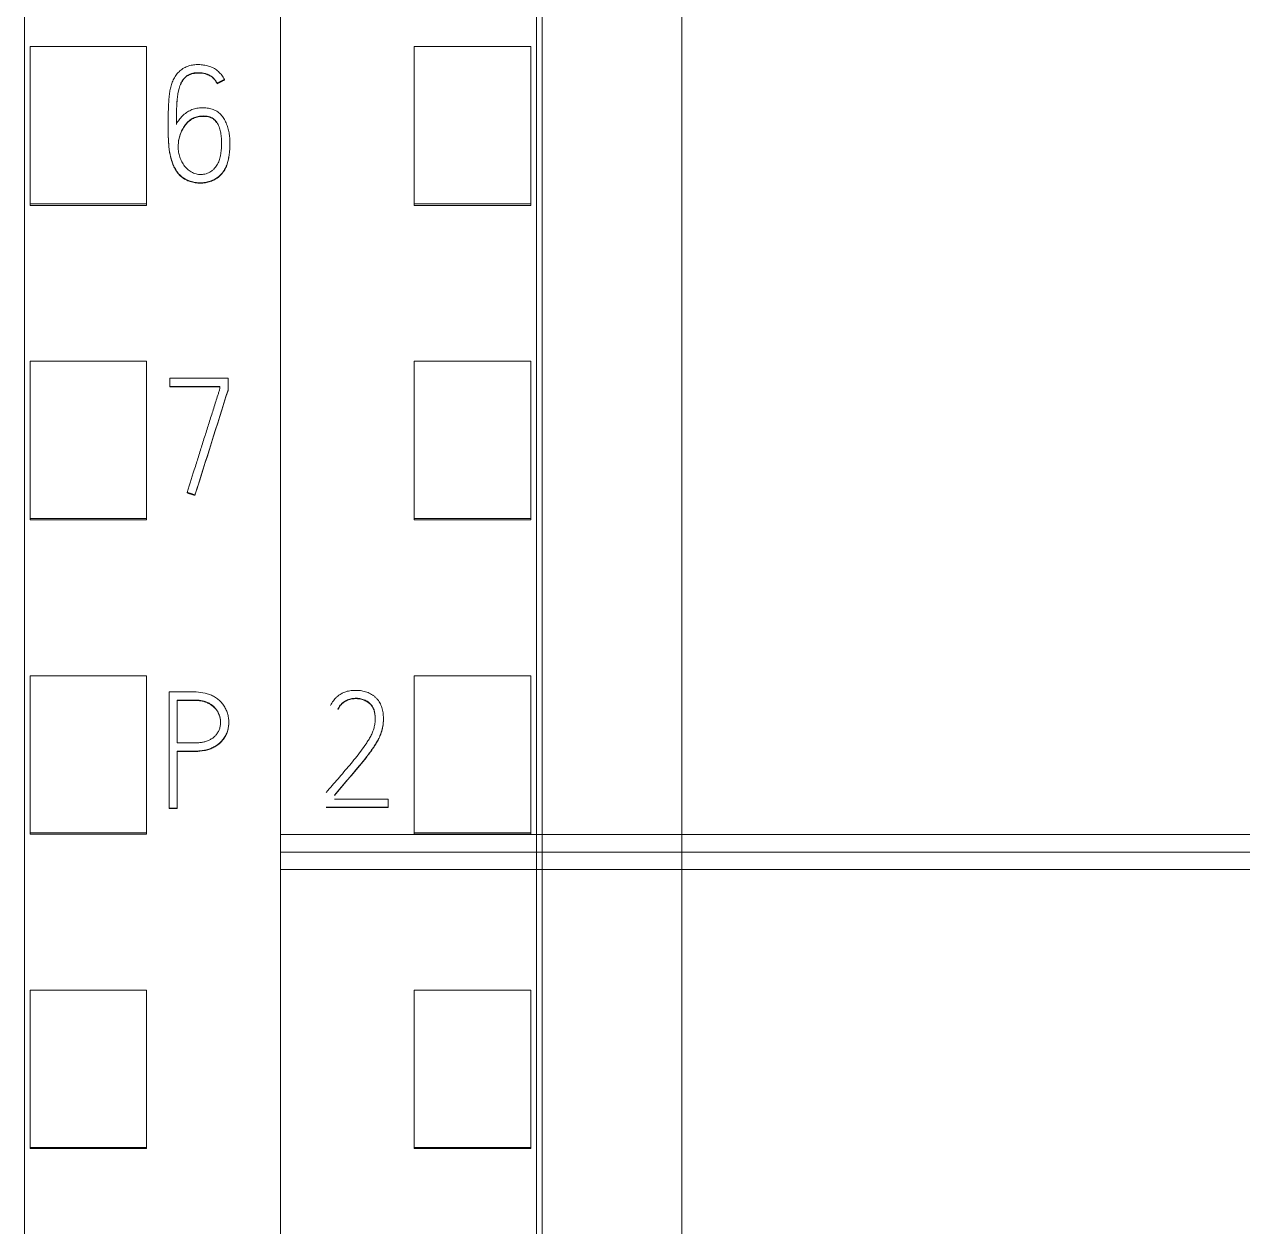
# Model space of a CAD drawing. Header units: millimetres. Extents: x 4134 to 7422, y 1400 to 3585.
# Drawn here: x 6142.65 to 6163.58, y 3304.19 to 3324.84 of the extents above; entities that cross this region are included whole.
import ezdxf

# ---------------------------------------------------------------- set-up
doc = ezdxf.new("R2010")
doc.units = ezdxf.units.MM
doc.layers.add('000-PI-Oprema', color=30, linetype='Continuous', lineweight=5)
doc.layers.add('004-PI-DIN Šina', color=3, linetype='Continuous')

# ---------------------------------------------------------------- blocks, each defined once
blk = doc.blocks.new('S7-1500 DQ HF - 6ES7522-1BL01-0AB0')
at = {"layer": '000-PI-Oprema', "color": 0, "linetype": 'ByBlock', "lineweight": 0}
for p, q in [((34.8, 134.681), (34.8, 21.262)), ((30.4, 23.585), (30.4, 132.4)), ((30.5, 95.974), (30.5, 98.676)), ((30.5, 98.676), (32.5, 98.676)), ((32.5, 95.974), (32.5, 98.676)), ((33.713, 98.046), (33.713, 98.04)), ((33.841, 98.113), (33.841, 98.107)), ((32.87, 97.309), (32.87, 97.302)), ((33.933, 97.01), (33.933, 97.016)), ((30.5, 95.974), (32.5, 95.974)), ((30.5, 95.949), (30.5, 95.974)), ((30.5, 95.949), (32.5, 95.949)), ((32.5, 95.949), (32.5, 95.974)), ((30.5, 90.572), (30.5, 93.274)), ((30.5, 93.274), (32.5, 93.274)), ((32.5, 90.572), (32.5, 93.274)), ((32.901, 92.839), (32.901, 92.98)), ((32.901, 92.98), (33.899, 92.98)), ((33.899, 92.98), (33.899, 92.779)), ((32.901, 92.839), (32.901, 92.833)), ((33.761, 92.839), (32.901, 92.839)), ((32.901, 92.833), (33.761, 92.833)), ((33.761, 92.801), (33.761, 92.839)), ((33.899, 92.779), (33.899, 92.772)), ((33.198, 91.019), (33.198, 91.013)), ((33.331, 90.975), (33.331, 90.969)), ((30.5, 90.549), (30.5, 90.572)), ((30.5, 90.572), (32.5, 90.572)), ((30.5, 90.549), (32.5, 90.549)), ((32.5, 90.549), (32.5, 90.572)), ((30.5, 85.17), (30.5, 87.872)), ((30.5, 87.872), (32.5, 87.872)), ((32.5, 85.17), (32.5, 87.872)), ((32.887, 87.592), (32.887, 85.597)), ((33.028, 86.718), (33.028, 87.451)), ((33.913, 87.066), (33.913, 87.072)), ((33.028, 85.597), (33.028, 86.577)), ((32.887, 85.597), (33.028, 85.597)), ((32.887, 85.597), (32.887, 85.591)), ((33.028, 85.591), (32.887, 85.591)), ((33.028, 85.597), (33.028, 85.591)), ((30.5, 85.149), (30.5, 85.17)), ((30.5, 85.17), (32.5, 85.17)), ((30.5, 85.149), (32.5, 85.149)), ((32.5, 85.149), (32.5, 85.17)), ((30.5, 79.769), (30.5, 82.471)), ((30.5, 82.471), (32.5, 82.471)), ((32.5, 79.769), (32.5, 82.471)), ((30.5, 79.769), (32.5, 79.769)), ((30.5, 79.75), (30.5, 79.769)), ((32.5, 79.75), (32.5, 79.769)), ((30.5, 79.75), (32.5, 79.75))]:
    blk.add_line(p, q, dxfattribs=at)
at = {"layer": '000-PI-Oprema', "color": 7, "linetype": 'Continuous', "lineweight": 13}
for centre, major_axis, ratio, start_param, end_param in [((28.877, 14.546), (314.869, 1003.042), 0.017776, 1.498303, 1.500106), ((28.931, 15.398), (313.115, 997.405), 0.01768, 1.498694, 1.500508)]:
    blk.add_ellipse(centre, major_axis=major_axis, ratio=ratio, start_param=start_param, end_param=end_param, dxfattribs=at)
at = {"layer": '000-PI-Oprema', "color": 0, "linetype": 'ByBlock', "lineweight": 0}
for points, knots in [([(33.841, 98.113), (33.827, 98.138), (33.811, 98.162), (33.784, 98.196), (33.775, 98.207), (33.755, 98.228), (33.745, 98.238), (33.712, 98.267), (33.689, 98.284), (33.652, 98.306), (33.639, 98.313), (33.612, 98.325), (33.599, 98.33), (33.558, 98.344), (33.53, 98.351), (33.488, 98.359), (33.473, 98.361), (33.444, 98.365), (33.43, 98.366), (33.387, 98.368), (33.358, 98.368), (33.315, 98.364), (33.301, 98.362), (33.272, 98.358), (33.258, 98.355), (33.216, 98.343), (33.189, 98.333), (33.15, 98.313), (33.138, 98.306), (33.113, 98.29), (33.101, 98.282), (33.067, 98.255), (33.047, 98.235), (33.018, 98.202), (33.009, 98.19), (32.992, 98.167), (32.985, 98.155), (32.963, 98.117), (32.951, 98.091), (32.93, 98.037), (32.922, 98.009), (32.908, 97.954), (32.903, 97.926), (32.894, 97.869), (32.89, 97.841), (32.881, 97.756), (32.877, 97.698), (32.873, 97.584), (32.872, 97.526), (32.869, 97.354), (32.868, 97.24), (32.874, 97.097), (32.876, 97.068), (32.879, 97.011), (32.882, 96.983), (32.891, 96.897), (32.9, 96.841), (32.917, 96.77), (32.92, 96.756), (32.928, 96.729), (32.933, 96.715), (32.947, 96.674), (32.957, 96.647), (32.975, 96.608), (32.982, 96.595), (32.996, 96.569), (33.003, 96.557), (33.027, 96.52), (33.045, 96.498), (33.075, 96.467), (33.086, 96.457), (33.108, 96.438), (33.12, 96.43), (33.156, 96.406), (33.182, 96.392), (33.222, 96.375), (33.236, 96.37), (33.264, 96.361), (33.278, 96.357), (33.32, 96.347), (33.348, 96.342), (33.391, 96.338), (33.406, 96.337), (33.435, 96.337), (33.45, 96.337), (33.493, 96.34), (33.521, 96.345), (33.563, 96.355), (33.577, 96.359), (33.605, 96.369), (33.619, 96.374), (33.658, 96.392), (33.684, 96.406), (33.719, 96.43), (33.731, 96.439), (33.754, 96.457), (33.764, 96.467), (33.795, 96.498), (33.813, 96.52), (33.837, 96.557), (33.844, 96.569), (33.857, 96.595), (33.863, 96.609), (33.88, 96.649), (33.889, 96.676), (33.9, 96.718), (33.903, 96.732), (33.909, 96.76), (33.911, 96.775), (33.918, 96.818), (33.922, 96.846), (33.931, 96.932), (33.934, 96.989), (33.932, 97.075), (33.93, 97.104), (33.923, 97.161), (33.919, 97.19), (33.906, 97.247), (33.899, 97.275), (33.881, 97.331), (33.87, 97.358), (33.845, 97.411), (33.831, 97.436), (33.798, 97.484), (33.779, 97.506), (33.747, 97.536), (33.735, 97.545), (33.711, 97.562), (33.699, 97.57), (33.673, 97.583), (33.66, 97.589), (33.632, 97.6), (33.618, 97.604), (33.576, 97.616), (33.547, 97.621), (33.503, 97.625), (33.488, 97.626), (33.459, 97.626), (33.444, 97.626), (33.401, 97.624), (33.372, 97.62), (33.329, 97.61), (33.314, 97.606), (33.287, 97.597), (33.273, 97.591), (33.234, 97.573), (33.208, 97.559), (33.172, 97.534), (33.16, 97.525), (33.137, 97.507), (33.127, 97.497), (33.095, 97.467), (33.076, 97.445), (33.041, 97.398), (33.025, 97.373), (33.012, 97.347)], [0, 0, 0, 0, 0.015625, 0.015625, 0.023437, 0.023437, 0.03125, 0.03125, 0.046875, 0.046875, 0.054688, 0.054688, 0.0625, 0.0625, 0.078125, 0.078125, 0.085938, 0.085938, 0.09375, 0.09375, 0.109375, 0.109375, 0.117188, 0.117188, 0.125, 0.125, 0.140625, 0.140625, 0.148437, 0.148437, 0.15625, 0.15625, 0.171875, 0.171875, 0.179687, 0.179687, 0.1875, 0.1875, 0.203125, 0.203125, 0.21875, 0.21875, 0.234375, 0.234375, 0.25, 0.25, 0.28125, 0.28125, 0.3125, 0.3125, 0.375, 0.375, 0.390625, 0.390625, 0.40625, 0.40625, 0.4375, 0.4375, 0.445312, 0.445312, 0.453125, 0.453125, 0.46875, 0.46875, 0.476562, 0.476562, 0.484375, 0.484375, 0.5, 0.5, 0.507812, 0.507812, 0.515625, 0.515625, 0.53125, 0.53125, 0.539062, 0.539062, 0.546875, 0.546875, 0.5625, 0.5625, 0.570312, 0.570312, 0.578125, 0.578125, 0.59375, 0.59375, 0.601562, 0.601562, 0.609375, 0.609375, 0.625, 0.625, 0.632812, 0.632812, 0.640625, 0.640625, 0.65625, 0.65625, 0.664063, 0.664063, 0.671875, 0.671875, 0.6875, 0.6875, 0.695313, 0.695313, 0.703125, 0.703125, 0.71875, 0.71875, 0.75, 0.75, 0.765625, 0.765625, 0.78125, 0.78125, 0.796875, 0.796875, 0.8125, 0.8125, 0.828125, 0.828125, 0.84375, 0.84375, 0.851562, 0.851562, 0.859375, 0.859375, 0.867187, 0.867187, 0.875, 0.875, 0.890625, 0.890625, 0.898437, 0.898437, 0.90625, 0.90625, 0.921875, 0.921875, 0.929687, 0.929687, 0.9375, 0.9375, 0.953125, 0.953125, 0.960937, 0.960937, 0.96875, 0.96875, 0.984375, 0.984375, 1, 1, 1, 1]), ([(33.012, 97.347), (33.012, 97.408), (33.012, 97.469), (33.014, 97.56), (33.015, 97.59), (33.018, 97.651), (33.019, 97.681), (33.023, 97.742), (33.025, 97.772), (33.032, 97.833), (33.037, 97.863), (33.045, 97.908), (33.049, 97.923), (33.056, 97.952), (33.06, 97.967), (33.075, 98.012), (33.086, 98.04), (33.104, 98.074), (33.108, 98.081), (33.116, 98.094), (33.121, 98.1), (33.134, 98.119), (33.144, 98.131), (33.16, 98.148), (33.166, 98.153), (33.177, 98.164), (33.184, 98.168), (33.203, 98.182), (33.216, 98.19), (33.237, 98.2), (33.244, 98.203), (33.258, 98.209), (33.266, 98.211), (33.288, 98.218), (33.303, 98.221), (33.334, 98.226), (33.349, 98.227), (33.38, 98.229), (33.396, 98.229), (33.427, 98.228), (33.442, 98.227), (33.473, 98.223), (33.495, 98.218), (33.517, 98.212), (33.532, 98.207), (33.54, 98.204), (33.561, 98.195), (33.575, 98.188), (33.602, 98.173), (33.615, 98.164), (33.633, 98.15), (33.639, 98.144), (33.65, 98.134), (33.656, 98.128), (33.672, 98.111), (33.681, 98.099), (33.699, 98.074), (33.707, 98.06), (33.713, 98.046)], [0, 0, 0, 0, 0.125, 0.125, 0.1875, 0.1875, 0.25, 0.25, 0.3125, 0.3125, 0.375, 0.375, 0.40625, 0.40625, 0.4375, 0.4375, 0.5, 0.5, 0.515625, 0.515625, 0.53125, 0.53125, 0.5625, 0.5625, 0.578125, 0.578125, 0.59375, 0.59375, 0.625, 0.625, 0.640625, 0.640625, 0.65625, 0.65625, 0.6875, 0.6875, 0.71875, 0.71875, 0.75, 0.75, 0.78125, 0.78125, 0.8125, 0.828125, 0.828125, 0.84375, 0.84375, 0.875, 0.875, 0.90625, 0.90625, 0.921875, 0.921875, 0.9375, 0.9375, 0.96875, 0.96875, 1, 1, 1, 1]), ([(33.713, 98.04), (33.7, 98.068), (33.682, 98.093), (33.656, 98.122), (33.651, 98.127), (33.639, 98.138), (33.634, 98.143), (33.615, 98.157), (33.603, 98.166), (33.576, 98.181), (33.562, 98.188), (33.534, 98.2), (33.519, 98.205), (33.489, 98.213), (33.474, 98.216), (33.443, 98.221), (33.428, 98.222), (33.382, 98.223), (33.351, 98.222), (33.306, 98.215), (33.29, 98.212), (33.261, 98.203), (33.246, 98.198), (33.218, 98.185), (33.205, 98.177), (33.179, 98.159), (33.168, 98.149), (33.146, 98.127), (33.136, 98.116), (33.118, 98.091), (33.11, 98.078), (33.095, 98.051), (33.088, 98.037), (33.076, 98.009), (33.071, 97.994), (33.057, 97.95), (33.049, 97.921), (33.037, 97.861), (33.033, 97.831), (33.025, 97.77), (33.023, 97.739), (33.019, 97.678), (33.018, 97.647), (33.015, 97.586), (33.015, 97.555), (33.012, 97.463), (33.012, 97.402), (33.012, 97.341)], [0, 0, 0, 0, 0.0625, 0.0625, 0.078125, 0.078125, 0.09375, 0.09375, 0.125, 0.125, 0.15625, 0.15625, 0.1875, 0.1875, 0.21875, 0.21875, 0.25, 0.25, 0.3125, 0.3125, 0.34375, 0.34375, 0.375, 0.375, 0.40625, 0.40625, 0.4375, 0.4375, 0.46875, 0.46875, 0.5, 0.5, 0.53125, 0.53125, 0.5625, 0.5625, 0.625, 0.625, 0.6875, 0.6875, 0.75, 0.75, 0.8125, 0.8125, 0.875, 0.875, 1, 1, 1, 1]), ([(33.285, 97.441), (33.31, 97.455), (33.338, 97.466), (33.38, 97.476), (33.395, 97.479), (33.424, 97.483), (33.454, 97.485), (33.483, 97.485), (33.512, 97.483), (33.527, 97.482), (33.556, 97.477), (33.57, 97.473), (33.598, 97.464), (33.612, 97.458), (33.638, 97.444), (33.65, 97.436), (33.672, 97.416), (33.682, 97.406), (33.701, 97.383), (33.709, 97.371), (33.724, 97.346), (33.731, 97.332), (33.749, 97.292), (33.758, 97.265), (33.769, 97.222), (33.772, 97.208), (33.777, 97.179), (33.779, 97.165), (33.784, 97.121), (33.786, 97.092), (33.788, 97.034), (33.789, 97.005), (33.787, 96.918), (33.782, 96.861), (33.764, 96.774), (33.757, 96.746), (33.742, 96.704), (33.736, 96.691), (33.724, 96.664), (33.717, 96.651), (33.694, 96.614), (33.675, 96.591), (33.649, 96.566), (33.644, 96.561), (33.632, 96.551), (33.627, 96.547), (33.609, 96.533), (33.597, 96.526), (33.571, 96.511), (33.558, 96.505), (33.53, 96.495), (33.502, 96.486), (33.473, 96.482), (33.444, 96.479), (33.429, 96.479), (33.399, 96.48), (33.385, 96.482), (33.356, 96.488), (33.342, 96.491), (33.3, 96.506), (33.274, 96.519), (33.237, 96.544), (33.225, 96.553), (33.203, 96.572), (33.182, 96.592), (33.162, 96.614), (33.144, 96.637), (33.135, 96.649), (33.111, 96.685), (33.097, 96.711), (33.08, 96.752), (33.075, 96.765), (33.066, 96.793), (33.062, 96.807), (33.052, 96.85), (33.048, 96.879), (33.044, 96.922), (33.044, 96.937), (33.043, 96.966), (33.043, 96.981), (33.046, 97.025), (33.049, 97.054), (33.06, 97.111), (33.067, 97.139), (33.082, 97.18), (33.087, 97.194), (33.098, 97.221), (33.105, 97.234), (33.125, 97.273), (33.14, 97.298), (33.165, 97.333), (33.174, 97.344), (33.194, 97.367), (33.204, 97.378), (33.236, 97.408), (33.259, 97.426), (33.285, 97.441)], [0, 0, 0, 0, 0.03125, 0.03125, 0.046875, 0.046875, 0.0625, 0.078125, 0.078125, 0.09375, 0.09375, 0.109375, 0.109375, 0.125, 0.125, 0.140625, 0.140625, 0.15625, 0.15625, 0.171875, 0.171875, 0.1875, 0.1875, 0.21875, 0.21875, 0.234375, 0.234375, 0.25, 0.25, 0.28125, 0.28125, 0.3125, 0.3125, 0.375, 0.375, 0.40625, 0.40625, 0.421875, 0.421875, 0.4375, 0.4375, 0.46875, 0.46875, 0.476563, 0.476563, 0.484375, 0.484375, 0.5, 0.5, 0.515625, 0.515625, 0.53125, 0.546875, 0.546875, 0.5625, 0.5625, 0.578125, 0.578125, 0.59375, 0.59375, 0.625, 0.625, 0.640625, 0.640625, 0.65625, 0.671875, 0.671875, 0.6875, 0.6875, 0.71875, 0.71875, 0.734375, 0.734375, 0.75, 0.75, 0.78125, 0.78125, 0.796875, 0.796875, 0.8125, 0.8125, 0.84375, 0.84375, 0.875, 0.875, 0.890625, 0.890625, 0.90625, 0.90625, 0.9375, 0.9375, 0.953125, 0.953125, 0.96875, 0.96875, 1, 1, 1, 1]), ([(33.285, 97.434), (33.259, 97.42), (33.236, 97.402), (33.204, 97.372), (33.194, 97.361), (33.175, 97.339), (33.166, 97.327), (33.14, 97.292), (33.125, 97.267), (33.105, 97.228), (33.098, 97.215), (33.087, 97.188), (33.082, 97.174), (33.067, 97.133), (33.06, 97.104), (33.052, 97.062), (33.05, 97.047), (33.046, 97.018), (33.045, 97.004), (33.044, 96.978), (33.043, 96.968), (33.043, 96.957)], [0, 0, 0, 0, 0.157122, 0.157122, 0.235682, 0.235682, 0.314243, 0.314243, 0.471365, 0.471365, 0.549925, 0.549925, 0.628486, 0.628486, 0.785608, 0.785608, 0.864168, 0.864168, 0.942729, 0.942729, 1, 1, 1, 1]), ([(33.705, 97.369), (33.701, 97.376), (33.696, 97.383), (33.681, 97.401), (33.671, 97.411), (33.654, 97.425), (33.648, 97.43), (33.636, 97.438), (33.63, 97.442), (33.611, 97.453), (33.597, 97.458), (33.569, 97.467), (33.555, 97.471), (33.526, 97.476), (33.512, 97.477), (33.483, 97.479), (33.468, 97.479), (33.424, 97.477), (33.395, 97.474), (33.352, 97.463), (33.338, 97.459), (33.318, 97.451), (33.311, 97.448), (33.298, 97.441), (33.291, 97.438), (33.285, 97.434)], [0, 0, 0, 0, 0.053747, 0.053747, 0.148372, 0.148372, 0.195685, 0.195685, 0.242998, 0.242998, 0.337623, 0.337623, 0.432248, 0.432248, 0.526874, 0.526874, 0.621499, 0.621499, 0.810749, 0.810749, 0.905375, 0.905375, 0.952687, 0.952687, 1, 1, 1, 1]), ([(33.933, 97.01), (33.933, 96.964), (33.93, 96.918), (33.923, 96.844), (33.919, 96.815), (33.912, 96.772), (33.909, 96.758), (33.904, 96.73), (33.9, 96.716), (33.89, 96.673), (33.881, 96.646), (33.865, 96.605), (33.859, 96.592), (33.846, 96.566), (33.838, 96.553), (33.815, 96.517), (33.797, 96.494), (33.767, 96.463), (33.756, 96.454), (33.734, 96.435), (33.722, 96.426), (33.686, 96.401), (33.661, 96.387), (33.621, 96.369), (33.608, 96.363), (33.58, 96.354), (33.566, 96.35), (33.524, 96.339), (33.496, 96.335), (33.452, 96.331), (33.437, 96.331), (33.408, 96.331), (33.394, 96.332), (33.35, 96.336), (33.322, 96.34), (33.279, 96.351), (33.265, 96.355), (33.238, 96.363), (33.224, 96.368), (33.184, 96.385), (33.159, 96.398), (33.128, 96.418), (33.122, 96.422), (33.111, 96.431), (33.105, 96.435), (33.088, 96.449), (33.077, 96.459), (33.047, 96.49), (33.029, 96.512), (33.005, 96.548), (32.997, 96.561), (32.983, 96.586), (32.976, 96.599), (32.958, 96.638), (32.948, 96.665), (32.929, 96.719), (32.921, 96.747), (32.907, 96.804), (32.901, 96.832), (32.892, 96.889), (32.884, 96.946), (32.88, 97.003), (32.876, 97.06), (32.874, 97.089), (32.87, 97.179), (32.87, 97.241), (32.87, 97.302)], [0, 0, 0, 0, 0.061961, 0.061961, 0.100808, 0.100808, 0.120232, 0.120232, 0.139655, 0.139655, 0.178502, 0.178502, 0.197926, 0.197926, 0.217349, 0.217349, 0.256196, 0.256196, 0.27562, 0.27562, 0.295043, 0.295043, 0.33389, 0.33389, 0.353314, 0.353314, 0.372737, 0.372737, 0.411584, 0.411584, 0.431008, 0.431008, 0.450431, 0.450431, 0.489278, 0.489278, 0.508702, 0.508702, 0.528125, 0.528125, 0.566972, 0.566972, 0.576684, 0.576684, 0.586396, 0.586396, 0.605819, 0.605819, 0.644666, 0.644666, 0.66409, 0.66409, 0.683513, 0.683513, 0.72236, 0.72236, 0.761207, 0.761207, 0.800054, 0.800054, 0.838901, 0.877748, 0.877748, 0.916595, 0.916595, 1, 1, 1, 1]), ([(33.198, 91.019), (33.244, 91.168), (33.291, 91.316), (33.361, 91.539), (33.385, 91.613), (33.431, 91.762), (33.454, 91.836), (33.489, 91.948), (33.501, 91.985), (33.525, 92.059), (33.536, 92.096), (33.571, 92.207), (33.595, 92.282), (33.642, 92.43), (33.665, 92.504), (33.7, 92.616), (33.712, 92.653), (33.73, 92.708), (33.736, 92.727), (33.745, 92.755), (33.748, 92.764), (33.754, 92.782), (33.757, 92.792), (33.761, 92.801)], [0, 0, 0, 0, 0.25, 0.25, 0.375, 0.375, 0.5, 0.5, 0.5625, 0.5625, 0.625, 0.625, 0.75, 0.75, 0.875, 0.875, 0.9375, 0.9375, 0.96875, 0.96875, 0.984375, 0.984375, 1, 1, 1, 1]), ([(33.028, 86.577), (33.08, 86.577), (33.132, 86.577), (33.235, 86.576), (33.287, 86.575), (33.364, 86.577), (33.39, 86.578), (33.428, 86.582), (33.441, 86.583), (33.467, 86.586), (33.48, 86.588), (33.518, 86.595), (33.543, 86.601), (33.592, 86.617), (33.616, 86.627), (33.651, 86.644), (33.663, 86.65), (33.685, 86.663), (33.696, 86.67), (33.728, 86.692), (33.748, 86.709), (33.776, 86.735), (33.785, 86.745), (33.802, 86.764), (33.811, 86.774), (33.834, 86.804), (33.848, 86.826), (33.865, 86.86), (33.871, 86.872), (33.881, 86.896), (33.886, 86.908), (33.898, 86.945), (33.903, 86.97), (33.909, 87.008), (33.911, 87.021), (33.913, 87.047), (33.913, 87.06), (33.913, 87.099), (33.911, 87.125), (33.905, 87.163), (33.903, 87.175), (33.897, 87.201), (33.894, 87.213), (33.882, 87.25), (33.873, 87.274), (33.856, 87.309), (33.85, 87.32), (33.837, 87.343), (33.83, 87.354), (33.808, 87.386), (33.791, 87.406), (33.756, 87.443), (33.736, 87.46), (33.706, 87.484), (33.695, 87.491), (33.673, 87.506), (33.662, 87.512), (33.628, 87.531), (33.605, 87.541), (33.568, 87.555), (33.556, 87.559), (33.531, 87.566), (33.518, 87.569), (33.455, 87.583), (33.404, 87.589), (33.327, 87.593), (33.301, 87.594), (33.249, 87.594), (33.198, 87.594), (33.146, 87.593), (33.094, 87.592), (33.016, 87.592), (32.939, 87.592), (32.887, 87.592)], [0, 0, 0, 0, 0.0625, 0.0625, 0.125, 0.125, 0.15625, 0.15625, 0.171875, 0.171875, 0.1875, 0.1875, 0.21875, 0.21875, 0.25, 0.25, 0.265625, 0.265625, 0.28125, 0.28125, 0.3125, 0.3125, 0.328125, 0.328125, 0.34375, 0.34375, 0.375, 0.375, 0.390625, 0.390625, 0.40625, 0.40625, 0.4375, 0.4375, 0.453125, 0.453125, 0.46875, 0.46875, 0.5, 0.5, 0.515625, 0.515625, 0.53125, 0.53125, 0.5625, 0.5625, 0.578125, 0.578125, 0.59375, 0.59375, 0.625, 0.625, 0.65625, 0.65625, 0.671875, 0.671875, 0.6875, 0.6875, 0.71875, 0.71875, 0.734375, 0.734375, 0.75, 0.75, 0.8125, 0.8125, 0.84375, 0.84375, 0.875, 0.90625, 0.90625, 0.9375, 1, 1, 1, 1]), ([(33.028, 87.451), (33.067, 87.452), (33.106, 87.451), (33.164, 87.451), (33.183, 87.451), (33.222, 87.452), (33.241, 87.452), (33.299, 87.454), (33.338, 87.454), (33.396, 87.45), (33.415, 87.448), (33.454, 87.442), (33.473, 87.438), (33.501, 87.429), (33.511, 87.426), (33.53, 87.419), (33.539, 87.415), (33.566, 87.403), (33.583, 87.393), (33.608, 87.377), (33.617, 87.371), (33.633, 87.36), (33.64, 87.353), (33.663, 87.334), (33.676, 87.32), (33.695, 87.297), (33.701, 87.289), (33.713, 87.273), (33.718, 87.264), (33.733, 87.238), (33.741, 87.22), (33.752, 87.193), (33.755, 87.183), (33.76, 87.164), (33.762, 87.154), (33.768, 87.125), (33.771, 87.105), (33.772, 87.076), (33.772, 87.066), (33.771, 87.046), (33.77, 87.036), (33.766, 87.006), (33.762, 86.987), (33.753, 86.959), (33.75, 86.95), (33.742, 86.931), (33.738, 86.922), (33.724, 86.896), (33.713, 86.879), (33.695, 86.856), (33.688, 86.848), (33.675, 86.834), (33.667, 86.827), (33.645, 86.807), (33.629, 86.795), (33.604, 86.779), (33.595, 86.774), (33.578, 86.765), (33.568, 86.761), (33.541, 86.749), (33.522, 86.742), (33.493, 86.734), (33.484, 86.732), (33.464, 86.728), (33.454, 86.727), (33.425, 86.722), (33.405, 86.721), (33.365, 86.718), (33.345, 86.718), (33.306, 86.717), (33.266, 86.717), (33.227, 86.718), (33.187, 86.718), (33.167, 86.718), (33.108, 86.718), (33.068, 86.718), (33.028, 86.718)], [0, 0, 0, 0, 0.0625, 0.0625, 0.09375, 0.09375, 0.125, 0.125, 0.1875, 0.1875, 0.21875, 0.21875, 0.25, 0.25, 0.265625, 0.265625, 0.28125, 0.28125, 0.3125, 0.3125, 0.328125, 0.328125, 0.34375, 0.34375, 0.375, 0.375, 0.390625, 0.390625, 0.40625, 0.40625, 0.4375, 0.4375, 0.453125, 0.453125, 0.46875, 0.46875, 0.5, 0.5, 0.515625, 0.515625, 0.53125, 0.53125, 0.5625, 0.5625, 0.578125, 0.578125, 0.59375, 0.59375, 0.625, 0.625, 0.640625, 0.640625, 0.65625, 0.65625, 0.6875, 0.6875, 0.703125, 0.703125, 0.71875, 0.71875, 0.75, 0.75, 0.765625, 0.765625, 0.78125, 0.78125, 0.8125, 0.8125, 0.84375, 0.84375, 0.875, 0.90625, 0.90625, 0.9375, 0.9375, 1, 1, 1, 1]), ([(33.772, 87.066), (33.772, 87.069), (33.772, 87.072), (33.771, 87.085), (33.771, 87.095), (33.769, 87.115), (33.767, 87.124), (33.762, 87.154), (33.756, 87.173), (33.746, 87.201), (33.743, 87.21), (33.734, 87.228), (33.721, 87.254), (33.705, 87.279), (33.686, 87.302), (33.68, 87.309), (33.666, 87.324), (33.659, 87.331), (33.637, 87.351), (33.621, 87.363), (33.596, 87.379), (33.587, 87.384), (33.57, 87.394), (33.561, 87.398), (33.534, 87.411), (33.516, 87.418), (33.478, 87.43), (33.459, 87.435), (33.42, 87.441), (33.4, 87.444), (33.342, 87.448), (33.302, 87.448), (33.244, 87.446), (33.224, 87.446), (33.185, 87.445), (33.165, 87.445), (33.107, 87.445), (33.067, 87.446), (33.028, 87.445)], [0, 0, 0, 0, 0.009533, 0.009533, 0.040485, 0.040485, 0.071437, 0.071437, 0.133342, 0.133342, 0.164294, 0.164294, 0.195246, 0.25715, 0.25715, 0.288102, 0.288102, 0.319054, 0.319054, 0.380958, 0.380958, 0.41191, 0.41191, 0.442862, 0.442862, 0.504767, 0.504767, 0.566671, 0.566671, 0.628575, 0.628575, 0.752383, 0.752383, 0.814287, 0.814287, 0.876192, 0.876192, 1, 1, 1, 1]), ([(33.913, 87.066), (33.913, 87.041), (33.911, 87.016), (33.906, 86.979), (33.903, 86.966), (33.897, 86.941), (33.894, 86.928), (33.882, 86.891), (33.872, 86.867), (33.849, 86.822), (33.835, 86.8), (33.811, 86.769), (33.803, 86.759), (33.786, 86.739), (33.777, 86.73), (33.749, 86.703), (33.729, 86.687), (33.697, 86.665), (33.686, 86.658), (33.663, 86.644), (33.652, 86.638), (33.617, 86.621), (33.593, 86.611), (33.556, 86.599), (33.544, 86.596), (33.518, 86.589), (33.506, 86.587), (33.442, 86.575), (33.391, 86.572), (33.287, 86.569), (33.236, 86.57), (33.132, 86.571), (33.08, 86.571), (33.028, 86.571)], [0, 0, 0, 0, 0.065171, 0.065171, 0.098558, 0.098558, 0.131944, 0.131944, 0.198718, 0.198718, 0.265491, 0.265491, 0.298878, 0.298878, 0.332265, 0.332265, 0.399038, 0.399038, 0.432425, 0.432425, 0.465812, 0.465812, 0.532585, 0.532585, 0.565972, 0.565972, 0.599359, 0.599359, 0.732906, 0.732906, 0.866453, 0.866453, 1, 1, 1, 1])]:
    blk.add_open_spline(points, degree=3, knots=knots, dxfattribs=at)
for points, weights in [([(33.713, 98.046), (33.777, 98.08), (33.841, 98.113)], [0.50000017786, 0.49999982214, 0.50000017786]), ([(33.841, 98.107), (33.777, 98.073), (33.713, 98.04)], [0.500000019342, 0.499999980658, 0.500000019342]), ([(33.331, 90.975), (33.264, 90.997), (33.198, 91.019)], [0.500000745071, 0.499999254929, 0.500000745071]), ([(33.198, 91.013), (33.264, 90.991), (33.331, 90.969)], [0.500000506384, 0.499999493616, 0.500000506384])]:
    blk.add_rational_spline(points, weights, degree=2, dxfattribs=at)
blk = doc.blocks.new('S7-1500 AQ HF - 6ES7532-5HF00-0AB0')
at = {"layer": '000-PI-Oprema', "color": 0, "linetype": 'ByBlock', "lineweight": 0}
for p, q in [((0, 134.681), (0, 21.262)), ((4.4, 132.4), (4.4, 23.585)), ((2.3, 95.974), (2.3, 98.676)), ((4.3, 98.676), (2.3, 98.676)), ((4.3, 95.974), (4.3, 98.676)), ((2.3, 95.949), (2.3, 95.974)), ((4.3, 95.974), (2.3, 95.974)), ((4.3, 95.949), (2.3, 95.949)), ((4.3, 95.949), (4.3, 95.974)), ((2.3, 90.572), (2.3, 93.274)), ((4.3, 93.274), (2.3, 93.274)), ((4.3, 90.572), (4.3, 93.274)), ((4.3, 90.572), (2.3, 90.572)), ((2.3, 90.549), (2.3, 90.572)), ((4.3, 90.549), (2.3, 90.549)), ((4.3, 90.549), (4.3, 90.572)), ((2.3, 85.17), (2.3, 87.872)), ((4.3, 87.872), (2.3, 87.872)), ((4.3, 85.17), (4.3, 87.872)), ((1.77, 87.131), (1.77, 87.137)), ((1.853, 85.752), (0.927, 85.752)), ((1.853, 85.614), (1.853, 85.752)), ((0.788, 85.614), (1.853, 85.614)), ((1.853, 85.607), (0.788, 85.607)), ((1.853, 85.614), (1.853, 85.607)), ((4.3, 85.17), (2.3, 85.17)), ((2.3, 85.149), (2.3, 85.17)), ((4.3, 85.149), (2.3, 85.149)), ((4.3, 85.149), (4.3, 85.17)), ((2.3, 79.769), (2.3, 82.471)), ((4.3, 82.471), (2.3, 82.471)), ((4.3, 79.769), (4.3, 82.471)), ((4.3, 79.769), (2.3, 79.769)), ((2.3, 79.75), (2.3, 79.769)), ((4.3, 79.75), (4.3, 79.769)), ((4.3, 79.75), (2.3, 79.75))]:
    blk.add_line(p, q, dxfattribs=at)
for points, knots in [([(4.5, 132.586), (4.5, 129.542), (4.5, 119.972), (4.5, 105.802), (4.5, 91.235), (4.5, 77.025), (4.5, 62.731), (4.5, 47.245), (4.5, 34.605), (4.5, 26.64), (4.5, 23.299)], [0, 0, 0, 0, 0.083934, 0.263736, 0.389889, 0.484142, 0.653794, 0.78188, 0.908517, 1, 1, 1, 1]), ([(6.9, 129.52), (6.9, 127.497), (6.9, 118.948), (6.9, 105.802), (6.9, 91.235), (6.9, 77.025), (6.9, 62.731), (6.9, 47.245), (6.9, 34.486), (6.9, 25.605), (6.9, 21.348), (6.9, 20.55)], [0, 0, 0, 0, 0.055935, 0.236292, 0.362833, 0.457376, 0.627551, 0.756032, 0.883059, 0.978086, 1, 1, 1, 1]), ([(0.927, 85.818), (0.966, 85.864), (1.004, 85.91), (1.083, 86.002), (1.122, 86.048), (1.2, 86.139), (1.239, 86.185), (1.316, 86.277), (1.355, 86.324), (1.431, 86.417), (1.469, 86.464), (1.523, 86.536), (1.541, 86.56), (1.576, 86.609), (1.594, 86.634), (1.627, 86.684), (1.643, 86.71), (1.673, 86.762), (1.687, 86.788), (1.706, 86.829), (1.712, 86.843), (1.723, 86.871), (1.728, 86.885), (1.743, 86.928), (1.75, 86.958), (1.761, 87.017), (1.765, 87.046), (1.769, 87.091), (1.769, 87.106), (1.77, 87.137), (1.77, 87.152), (1.768, 87.197), (1.765, 87.227), (1.757, 87.271), (1.753, 87.286), (1.746, 87.315), (1.741, 87.33), (1.731, 87.358), (1.725, 87.372), (1.711, 87.399), (1.704, 87.412), (1.692, 87.431), (1.688, 87.438), (1.679, 87.45), (1.674, 87.456), (1.659, 87.473), (1.649, 87.484), (1.628, 87.506), (1.617, 87.516), (1.599, 87.53), (1.593, 87.534), (1.58, 87.543), (1.573, 87.547), (1.54, 87.566), (1.513, 87.578), (1.47, 87.593), (1.455, 87.598), (1.426, 87.605), (1.411, 87.609), (1.381, 87.614), (1.366, 87.616), (1.336, 87.618), (1.321, 87.619), (1.291, 87.62), (1.276, 87.62), (1.245, 87.618), (1.23, 87.617), (1.185, 87.612), (1.155, 87.606), (1.112, 87.592), (1.098, 87.587), (1.077, 87.578), (1.07, 87.575), (1.056, 87.568), (1.05, 87.564), (1.017, 87.545), (0.993, 87.527), (0.959, 87.497), (0.948, 87.486), (0.927, 87.464), (0.918, 87.452), (0.891, 87.416), (0.875, 87.39), (0.863, 87.362)], [0, 0, 0, 0, 0.0625, 0.0625, 0.125, 0.125, 0.1875, 0.1875, 0.25, 0.25, 0.3125, 0.3125, 0.34375, 0.34375, 0.375, 0.375, 0.40625, 0.40625, 0.4375, 0.4375, 0.453125, 0.453125, 0.46875, 0.46875, 0.5, 0.5, 0.53125, 0.53125, 0.546875, 0.546875, 0.5625, 0.5625, 0.59375, 0.59375, 0.609375, 0.609375, 0.625, 0.625, 0.640625, 0.640625, 0.65625, 0.65625, 0.664062, 0.664062, 0.671875, 0.671875, 0.6875, 0.6875, 0.703125, 0.703125, 0.710937, 0.710937, 0.71875, 0.71875, 0.75, 0.75, 0.765625, 0.765625, 0.78125, 0.78125, 0.796875, 0.796875, 0.8125, 0.8125, 0.828125, 0.828125, 0.84375, 0.84375, 0.875, 0.875, 0.890625, 0.890625, 0.898437, 0.898437, 0.90625, 0.90625, 0.9375, 0.9375, 0.953125, 0.953125, 0.96875, 0.96875, 1, 1, 1, 1]), ([(0.988, 87.299), (0.999, 87.322), (1.013, 87.344), (1.037, 87.374), (1.045, 87.384), (1.064, 87.402), (1.074, 87.411), (1.105, 87.433), (1.128, 87.446), (1.177, 87.465), (1.202, 87.472), (1.24, 87.48), (1.252, 87.481), (1.278, 87.484), (1.291, 87.484), (1.33, 87.484), (1.356, 87.481), (1.394, 87.472), (1.406, 87.469), (1.431, 87.461), (1.443, 87.456), (1.478, 87.439), (1.5, 87.426), (1.531, 87.401), (1.54, 87.392), (1.558, 87.374), (1.566, 87.364), (1.577, 87.348), (1.581, 87.342), (1.587, 87.331), (1.597, 87.313), (1.604, 87.295), (1.612, 87.271), (1.615, 87.258), (1.621, 87.233), (1.623, 87.22), (1.626, 87.194), (1.627, 87.181), (1.628, 87.156), (1.629, 87.143), (1.629, 87.117), (1.628, 87.104), (1.626, 87.078), (1.625, 87.065), (1.62, 87.027), (1.615, 87.002), (1.605, 86.964), (1.601, 86.952), (1.593, 86.927), (1.588, 86.915), (1.574, 86.879), (1.563, 86.856), (1.539, 86.81), (1.526, 86.788), (1.5, 86.745), (1.486, 86.723), (1.443, 86.659), (1.413, 86.617), (1.321, 86.494), (1.256, 86.414), (1.157, 86.296), (1.123, 86.257), (1.057, 86.179), (1.023, 86.14), (0.956, 86.062), (0.922, 86.024), (0.855, 85.946), (0.822, 85.907), (0.788, 85.868)], [0, 0, 0, 0, 0.03125, 0.03125, 0.046875, 0.046875, 0.0625, 0.0625, 0.09375, 0.09375, 0.125, 0.125, 0.140625, 0.140625, 0.15625, 0.15625, 0.1875, 0.1875, 0.203125, 0.203125, 0.21875, 0.21875, 0.25, 0.25, 0.265625, 0.265625, 0.28125, 0.28125, 0.289063, 0.289063, 0.296875, 0.3125, 0.3125, 0.328125, 0.328125, 0.34375, 0.34375, 0.359375, 0.359375, 0.375, 0.375, 0.390625, 0.390625, 0.40625, 0.40625, 0.4375, 0.4375, 0.453125, 0.453125, 0.46875, 0.46875, 0.5, 0.5, 0.53125, 0.53125, 0.5625, 0.5625, 0.625, 0.625, 0.75, 0.75, 0.8125, 0.8125, 0.875, 0.875, 0.9375, 0.9375, 1, 1, 1, 1]), ([(1.629, 87.128), (1.629, 87.138), (1.628, 87.149), (1.627, 87.172), (1.626, 87.185), (1.623, 87.21), (1.621, 87.223), (1.616, 87.249), (1.613, 87.261), (1.605, 87.286), (1.6, 87.298), (1.592, 87.316), (1.589, 87.322), (1.583, 87.333), (1.579, 87.339), (1.561, 87.366), (1.543, 87.385), (1.518, 87.405), (1.513, 87.409), (1.502, 87.417), (1.486, 87.428), (1.457, 87.443), (1.433, 87.453), (1.409, 87.462), (1.396, 87.466), (1.358, 87.474), (1.332, 87.477), (1.28, 87.478), (1.241, 87.475), (1.203, 87.466), (1.178, 87.459), (1.165, 87.454), (1.141, 87.445), (1.13, 87.439), (1.107, 87.427), (1.096, 87.42), (1.064, 87.397), (1.045, 87.379), (1.021, 87.349), (1.014, 87.338), (1, 87.316), (0.993, 87.304), (0.988, 87.293)], [0, 0, 0, 0, 0.034384, 0.034384, 0.076368, 0.076368, 0.118351, 0.118351, 0.160334, 0.160334, 0.202317, 0.202317, 0.223309, 0.223309, 0.244301, 0.244301, 0.328267, 0.328267, 0.349259, 0.349259, 0.370251, 0.412234, 0.454217, 0.454217, 0.496201, 0.496201, 0.580167, 0.580167, 0.664134, 0.706117, 0.706117, 0.7481, 0.7481, 0.790084, 0.790084, 0.832067, 0.832067, 0.916033, 0.916033, 0.958017, 0.958017, 1, 1, 1, 1]), ([(1.77, 87.131), (1.77, 87.11), (1.769, 87.088), (1.765, 87.037), (1.761, 87.008), (1.752, 86.963), (1.749, 86.949), (1.741, 86.919), (1.737, 86.905), (1.727, 86.876), (1.722, 86.862), (1.711, 86.834), (1.705, 86.82), (1.686, 86.78), (1.672, 86.753), (1.642, 86.701), (1.625, 86.676), (1.592, 86.626), (1.575, 86.601), (1.54, 86.552), (1.522, 86.528), (1.467, 86.456), (1.43, 86.409), (1.354, 86.316), (1.315, 86.27), (1.238, 86.178), (1.199, 86.132), (1.121, 86.041), (1.082, 85.995), (1.004, 85.904), (0.965, 85.858), (0.927, 85.812)], [0, 0, 0, 0, 0.040253, 0.040253, 0.096709, 0.096709, 0.124936, 0.124936, 0.153164, 0.153164, 0.181392, 0.181392, 0.20962, 0.20962, 0.266076, 0.266076, 0.322531, 0.322531, 0.378987, 0.378987, 0.435443, 0.435443, 0.548354, 0.548354, 0.661266, 0.661266, 0.774177, 0.774177, 0.887089, 0.887089, 1, 1, 1, 1])]:
    blk.add_open_spline(points, degree=3, knots=knots, dxfattribs=at)

msp = doc.modelspace()

# ---------------------------------------------------------------- linework, layer by layer
at = {"layer": '004-PI-DIN Šina', "color": 0, "linetype": 'ByBlock', "lineweight": 0}
for p, q in [((6362.657, 3310.928), (6147.048, 3310.928)), ((6362.648, 3310.628), (6147.048, 3310.628)), ((6362.657, 3310.328), (6147.048, 3310.328))]:
    msp.add_line(p, q, dxfattribs=at)

# ---------------------------------------------------------------- block references
at = {"layer": '000-PI-Oprema', "color": 0, "linetype": 'ByBlock', "lineweight": 0}
for name, p in [('S7-1500 DQ HF - 6ES7522-1BL01-0AB0', (6112.248, 3225.785)), ('S7-1500 AQ HF - 6ES7532-5HF00-0AB0', (6147.048, 3225.785))]:
    msp.add_blockref(name, p, dxfattribs=at)

doc.saveas('drawing.dxf')
